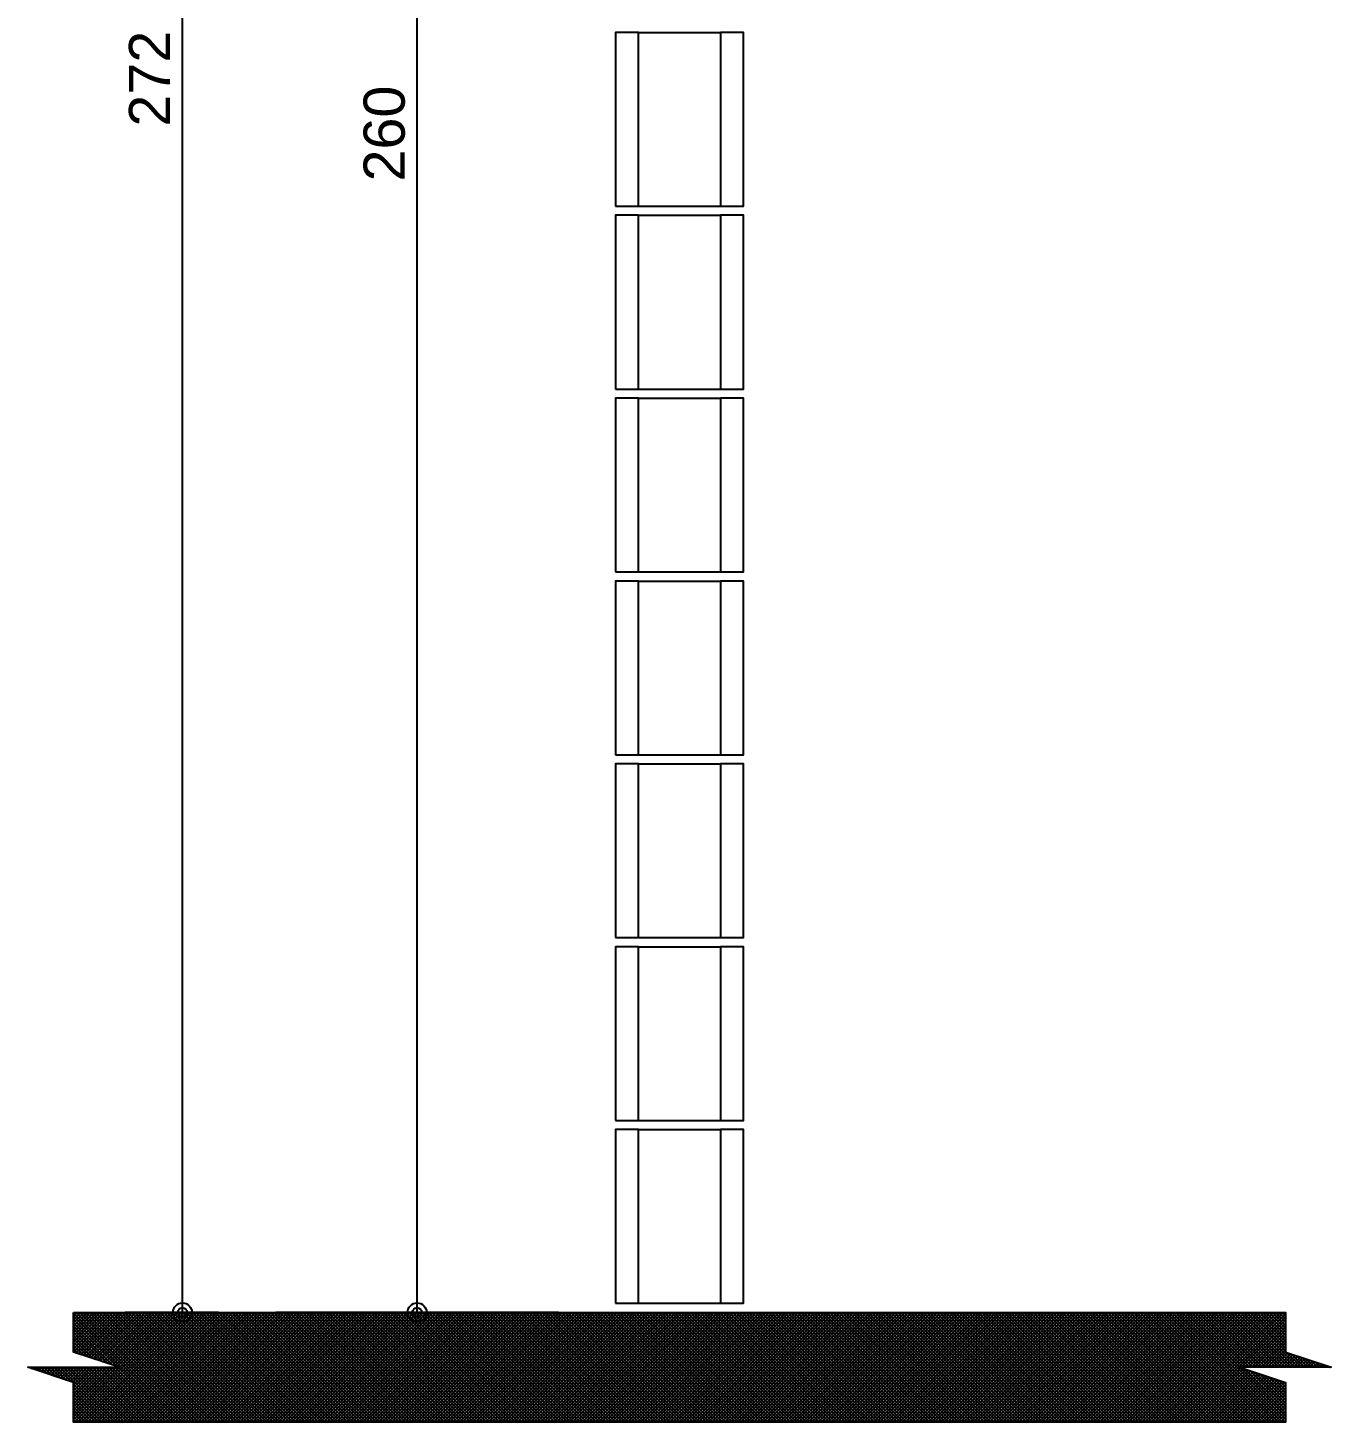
# Model space of a CAD drawing. Extents: x 0 to 119, y 0 to 84.
# Drawn here: x 47.9 to 53.6, y 52.02 to 58.12 of the extents above; entities that cross this region are included whole.
import ezdxf

# ---------------------------------------------------------------- set-up
doc = ezdxf.new("R2010")
doc.units = 0
doc.header["$MEASUREMENT"] = 0
for name, color, linetype in [('10', 252, 'CONTINUOUS'), ('29', 9, 'CONTINUOUS'), ('32', 250, 'CONTINUOUS'), ('6', 178, 'CONTINUOUS')]:
    doc.layers.add(name, color=color, linetype=linetype)
doc.styles.add('TQS_ARIAL', font='arial.ttf')

msp = doc.modelspace()

# ---------------------------------------------------------------- linework, layer by layer
at = {"layer": '10', "color": 252, "linetype": 'Continuous'}
for p, q in [((50.567462, 58.098924), (50.927462, 58.098924)), ((50.567462, 57.338924), (50.927462, 57.338924)), ((50.567462, 57.298924), (50.927462, 57.298924)), ((50.567462, 56.538924), (50.927462, 56.538924)), ((50.567462, 56.498924), (50.927462, 56.498924)), ((50.567462, 55.738924), (50.927462, 55.738924)), ((50.567462, 55.698924), (50.927462, 55.698924)), ((50.567462, 54.938924), (50.927462, 54.938924)), ((50.567462, 54.898924), (50.927462, 54.898924)), ((50.567462, 54.138924), (50.927462, 54.138924)), ((50.567462, 54.098924), (50.927462, 54.098924)), ((50.567462, 53.338924), (50.927462, 53.338924)), ((50.567462, 53.298924), (50.927462, 53.298924)), ((50.567462, 52.538924), (50.927462, 52.538924))]:
    msp.add_line(p, q, dxfattribs=at)
for points in [[(50.467462, 57.338924), (50.567462, 57.338924), (50.567462, 58.098924), (50.467462, 58.098924), (50.467462, 57.338924)], [(50.927462, 57.338924), (51.027462, 57.338924), (51.027462, 58.098924), (50.927462, 58.098924), (50.927462, 57.338924)], [(50.467462, 56.538924), (50.567462, 56.538924), (50.567462, 57.298924), (50.467462, 57.298924), (50.467462, 56.538924)], [(50.927462, 56.538924), (51.027462, 56.538924), (51.027462, 57.298924), (50.927462, 57.298924), (50.927462, 56.538924)], [(50.467462, 55.738924), (50.567462, 55.738924), (50.567462, 56.498924), (50.467462, 56.498924), (50.467462, 55.738924)], [(50.927462, 55.738924), (51.027462, 55.738924), (51.027462, 56.498924), (50.927462, 56.498924), (50.927462, 55.738924)], [(50.467462, 54.938924), (50.567462, 54.938924), (50.567462, 55.698924), (50.467462, 55.698924), (50.467462, 54.938924)], [(50.927462, 54.938924), (51.027462, 54.938924), (51.027462, 55.698924), (50.927462, 55.698924), (50.927462, 54.938924)], [(50.467462, 54.138924), (50.567462, 54.138924), (50.567462, 54.898924), (50.467462, 54.898924), (50.467462, 54.138924)], [(50.927462, 54.138924), (51.027462, 54.138924), (51.027462, 54.898924), (50.927462, 54.898924), (50.927462, 54.138924)], [(50.467462, 53.338924), (50.567462, 53.338924), (50.567462, 54.098924), (50.467462, 54.098924), (50.467462, 53.338924)], [(50.927462, 53.338924), (51.027462, 53.338924), (51.027462, 54.098924), (50.927462, 54.098924), (50.927462, 53.338924)], [(50.467462, 52.538924), (50.567462, 52.538924), (50.567462, 53.298924), (50.467462, 53.298924), (50.467462, 52.538924)], [(50.927462, 52.538924), (51.027462, 52.538924), (51.027462, 53.298924), (50.927462, 53.298924), (50.927462, 52.538924)]]:
    msp.add_lwpolyline(points, dxfattribs=at)
at = {"layer": '29', "color": 9, "linetype": 'Continuous'}
for p, q in [((48.097127, 52.028641), (48.567411, 52.498924)), ((48.097127, 52.042783), (48.553269, 52.498924)), ((48.097127, 52.056925), (48.539126, 52.498924)), ((48.097127, 52.325591), (48.270426, 52.498924)), ((48.097127, 52.339767), (48.256284, 52.498924)), ((48.097127, 52.35391), (48.242142, 52.498924)), ((48.097127, 52.368052), (48.227999, 52.498924)), ((48.097127, 52.382194), (48.213857, 52.498924)), ((48.097127, 52.396336), (48.199715, 52.498924)), ((48.097127, 52.410478), (48.185573, 52.498924)), ((48.097127, 52.42462), (48.171431, 52.498924)), ((48.097127, 52.438762), (48.157289, 52.498924)), ((48.097127, 52.452905), (48.143147, 52.498924)), ((48.097127, 52.467047), (48.129005, 52.498924)), ((48.097127, 52.481189), (48.114862, 52.498924)), ((48.097127, 52.495331), (48.10072, 52.498924)), ((48.097127, 52.495884), (48.574086, 52.018924)), ((48.097127, 52.481742), (48.559944, 52.018924)), ((48.097127, 52.4676), (48.545802, 52.018924)), ((48.101553, 52.018924), (48.581553, 52.498924)), ((48.107708, 52.322064), (48.284568, 52.498924)), ((48.108228, 52.498924), (48.588228, 52.018924)), ((48.115695, 52.018924), (48.595695, 52.498924)), ((48.118314, 52.318528), (48.29871, 52.498924)), ((48.122371, 52.498924), (48.602371, 52.018924)), ((48.128921, 52.314993), (48.312852, 52.498924)), ((48.129837, 52.018924), (48.609837, 52.498924)), ((48.136513, 52.498924), (48.616513, 52.018924)), ((48.139527, 52.311457), (48.326994, 52.498924)), ((48.143979, 52.018924), (48.623979, 52.498924)), ((48.150134, 52.307922), (48.341137, 52.498924)), ((48.150655, 52.498924), (48.630655, 52.018924)), ((48.158121, 52.018924), (48.638121, 52.498924)), ((48.160741, 52.304386), (48.355279, 52.498924)), ((48.164797, 52.498924), (48.644797, 52.018924)), ((48.171347, 52.300851), (48.369421, 52.498924)), ((48.172264, 52.018924), (48.652264, 52.498924)), ((48.178939, 52.498924), (48.658939, 52.018924)), ((48.181954, 52.297315), (48.383563, 52.498924)), ((48.186406, 52.018924), (48.666406, 52.498924)), ((48.19256, 52.29378), (48.397705, 52.498924)), ((48.193081, 52.498924), (48.673081, 52.018924)), ((48.200548, 52.018924), (48.680548, 52.498924)), ((48.203167, 52.290244), (48.411847, 52.498924)), ((48.207223, 52.498924), (48.687223, 52.018924)), ((48.213774, 52.286709), (48.425989, 52.498924)), ((48.21469, 52.018924), (48.69469, 52.498924)), ((48.221365, 52.498924), (48.701365, 52.018924)), ((48.22438, 52.283173), (48.440131, 52.498924)), ((48.228832, 52.018924), (48.708832, 52.498924)), ((48.234987, 52.279638), (48.454274, 52.498924)), ((48.235508, 52.498924), (48.715508, 52.018924)), ((48.242974, 52.018924), (48.722974, 52.498924)), ((48.245593, 52.276102), (48.468416, 52.498924)), ((48.24965, 52.498924), (48.72965, 52.018924)), ((48.2562, 52.272567), (48.482558, 52.498924)), ((48.257116, 52.018924), (48.737116, 52.498924)), ((48.263792, 52.498924), (48.743792, 52.018924)), ((48.266807, 52.269031), (48.4967, 52.498924)), ((48.271258, 52.018924), (48.751258, 52.498924)), ((48.277413, 52.265496), (48.510842, 52.498924)), ((48.277934, 52.498924), (48.757934, 52.018924)), ((48.285401, 52.018924), (48.765401, 52.498924)), ((48.28802, 52.26196), (48.524984, 52.498924)), ((48.292076, 52.498924), (48.772076, 52.018924)), ((48.299543, 52.018924), (48.779543, 52.498924)), ((48.306218, 52.498924), (48.786218, 52.018924)), ((48.313685, 52.018924), (48.793685, 52.498924)), ((48.32036, 52.498924), (48.80036, 52.018924)), ((48.327827, 52.018924), (48.807827, 52.498924)), ((48.334503, 52.498924), (48.814503, 52.018924)), ((48.341969, 52.018924), (48.821969, 52.498924)), ((48.348645, 52.498924), (48.828645, 52.018924)), ((48.356111, 52.018924), (48.836111, 52.498924)), ((48.362787, 52.498924), (48.842787, 52.018924)), ((48.370253, 52.018924), (48.850253, 52.498924)), ((48.376929, 52.498924), (48.856929, 52.018924)), ((48.384396, 52.018924), (48.864396, 52.498924)), ((48.391071, 52.498924), (48.871071, 52.018924)), ((48.398538, 52.018924), (48.878538, 52.498924)), ((48.405213, 52.498924), (48.885213, 52.018924)), ((48.41268, 52.018924), (48.89268, 52.498924)), ((48.419355, 52.498924), (48.899355, 52.018924)), ((48.426822, 52.018924), (48.906822, 52.498924)), ((48.433498, 52.498924), (48.913498, 52.018924)), ((48.440964, 52.018924), (48.920964, 52.498924)), ((48.44764, 52.498924), (48.92764, 52.018924)), ((48.455106, 52.018924), (48.935106, 52.498924)), ((48.461782, 52.498924), (48.941782, 52.018924)), ((48.469248, 52.018924), (48.949248, 52.498924)), ((48.475924, 52.498924), (48.955924, 52.018924)), ((48.483391, 52.018924), (48.963391, 52.498924)), ((48.490066, 52.498924), (48.970066, 52.018924)), ((48.497533, 52.018924), (48.977533, 52.498924)), ((48.504208, 52.498924), (48.984208, 52.018924)), ((48.511675, 52.018924), (48.991675, 52.498924)), ((48.51835, 52.498924), (48.99835, 52.018924)), ((48.525817, 52.018924), (49.005817, 52.498924)), ((48.532492, 52.498924), (49.012492, 52.018924)), ((48.539959, 52.018924), (49.019959, 52.498924)), ((48.546635, 52.498924), (49.026635, 52.018924)), ((48.554101, 52.018924), (49.034101, 52.498924)), ((48.560777, 52.498924), (49.040777, 52.018924)), ((48.568243, 52.018924), (49.048243, 52.498924)), ((48.574919, 52.498924), (49.054919, 52.018924)), ((48.582385, 52.018924), (49.062385, 52.498924)), ((48.589061, 52.498924), (49.069061, 52.018924)), ((48.596528, 52.018924), (49.076528, 52.498924)), ((48.603203, 52.498924), (49.083203, 52.018924)), ((48.61067, 52.018924), (49.09067, 52.498924)), ((48.617345, 52.498924), (49.097345, 52.018924)), ((48.624812, 52.018924), (49.104812, 52.498924)), ((48.631487, 52.498924), (49.111487, 52.018924)), ((48.638954, 52.018924), (49.118954, 52.498924)), ((48.64563, 52.498924), (49.12563, 52.018924)), ((48.653096, 52.018924), (49.133096, 52.498924)), ((48.659772, 52.498924), (49.139772, 52.018924)), ((48.667238, 52.018924), (49.147238, 52.498924)), ((48.673914, 52.498924), (49.153914, 52.018924)), ((48.68138, 52.018924), (49.16138, 52.498924)), ((48.688056, 52.498924), (49.168056, 52.018924)), ((48.695523, 52.018924), (49.175523, 52.498924)), ((48.702198, 52.498924), (49.182198, 52.018924)), ((48.709665, 52.018924), (49.189665, 52.498924)), ((48.71634, 52.498924), (49.19634, 52.018924)), ((48.723807, 52.018924), (49.203807, 52.498924)), ((48.730482, 52.498924), (49.210482, 52.018924)), ((48.737949, 52.018924), (49.217949, 52.498924)), ((48.744625, 52.498924), (49.224625, 52.018924)), ((48.752091, 52.018924), (49.232091, 52.498924)), ((48.758767, 52.498924), (49.238767, 52.018924)), ((48.766233, 52.018924), (49.246233, 52.498924)), ((48.772909, 52.498924), (49.252909, 52.018924)), ((48.780375, 52.018924), (49.260375, 52.498924)), ((48.787051, 52.498924), (49.267051, 52.018924)), ((48.794518, 52.018924), (49.274518, 52.498924)), ((48.801193, 52.498924), (49.281193, 52.018924)), ((48.80866, 52.018924), (49.28866, 52.498924)), ((48.815335, 52.498924), (49.295335, 52.018924)), ((48.822802, 52.018924), (49.302802, 52.498924)), ((48.829477, 52.498924), (49.309477, 52.018924)), ((48.836944, 52.018924), (49.316944, 52.498924)), ((48.843619, 52.498924), (49.323619, 52.018924)), ((48.851086, 52.018924), (49.331086, 52.498924)), ((48.857762, 52.498924), (49.337762, 52.018924)), ((48.865228, 52.018924), (49.345228, 52.498924)), ((48.871904, 52.498924), (49.351904, 52.018924)), ((48.87937, 52.018924), (49.35937, 52.498924)), ((48.886046, 52.498924), (49.366046, 52.018924)), ((48.893512, 52.018924), (49.373512, 52.498924)), ((48.900188, 52.498924), (49.380188, 52.018924)), ((48.907655, 52.018924), (49.387655, 52.498924)), ((48.91433, 52.498924), (49.39433, 52.018924)), ((48.921797, 52.018924), (49.401797, 52.498924)), ((48.928472, 52.498924), (49.408472, 52.018924)), ((48.935939, 52.018924), (49.415939, 52.498924)), ((48.942614, 52.498924), (49.422614, 52.018924)), ((48.950081, 52.018924), (49.430081, 52.498924)), ((48.956757, 52.498924), (49.436757, 52.018924)), ((48.964223, 52.018924), (49.444223, 52.498924)), ((48.970899, 52.498924), (49.450899, 52.018924)), ((48.978365, 52.018924), (49.458365, 52.498924)), ((48.985041, 52.498924), (49.465041, 52.018924)), ((48.992507, 52.018924), (49.472507, 52.498924)), ((48.999183, 52.498924), (49.479183, 52.018924)), ((49.00665, 52.018924), (49.48665, 52.498924)), ((49.013325, 52.498924), (49.493325, 52.018924)), ((49.020792, 52.018924), (49.500792, 52.498924)), ((49.027467, 52.498924), (49.507467, 52.018924)), ((49.034934, 52.018924), (49.514934, 52.498924)), ((49.041609, 52.498924), (49.521609, 52.018924)), ((49.049076, 52.018924), (49.529076, 52.498924)), ((49.055751, 52.498924), (49.535751, 52.018924)), ((49.063218, 52.018924), (49.543218, 52.498924)), ((49.069894, 52.498924), (49.549894, 52.018924)), ((49.07736, 52.018924), (49.55736, 52.498924)), ((49.084036, 52.498924), (49.564036, 52.018924)), ((49.091502, 52.018924), (49.571502, 52.498924)), ((49.098178, 52.498924), (49.578178, 52.018924)), ((49.105644, 52.018924), (49.585644, 52.498924)), ((49.11232, 52.498924), (49.59232, 52.018924)), ((49.119787, 52.018924), (49.599787, 52.498924)), ((49.126462, 52.498924), (49.606462, 52.018924)), ((49.133929, 52.018924), (49.613929, 52.498924)), ((49.140604, 52.498924), (49.620604, 52.018924)), ((49.148071, 52.018924), (49.628071, 52.498924)), ((49.154746, 52.498924), (49.634746, 52.018924)), ((49.162213, 52.018924), (49.642213, 52.498924)), ((49.168889, 52.498924), (49.648889, 52.018924)), ((49.176355, 52.018924), (49.656355, 52.498924)), ((49.183031, 52.498924), (49.663031, 52.018924)), ((49.190497, 52.018924), (49.670497, 52.498924)), ((49.197173, 52.498924), (49.677173, 52.018924)), ((49.204639, 52.018924), (49.684639, 52.498924)), ((49.211315, 52.498924), (49.691315, 52.018924)), ((49.218782, 52.018924), (49.698782, 52.498924)), ((49.225457, 52.498924), (49.705457, 52.018924)), ((49.232924, 52.018924), (49.712924, 52.498924)), ((49.239599, 52.498924), (49.719599, 52.018924)), ((49.247066, 52.018924), (49.727066, 52.498924)), ((49.253741, 52.498924), (49.733741, 52.018924)), ((49.261208, 52.018924), (49.741208, 52.498924)), ((49.267884, 52.498924), (49.747884, 52.018924)), ((49.27535, 52.018924), (49.75535, 52.498924)), ((49.282026, 52.498924), (49.762026, 52.018924)), ((49.289492, 52.018924), (49.769492, 52.498924)), ((49.296168, 52.498924), (49.776168, 52.018924)), ((49.303634, 52.018924), (49.783634, 52.498924)), ((49.31031, 52.498924), (49.79031, 52.018924)), ((49.317777, 52.018924), (49.797777, 52.498924)), ((49.324452, 52.498924), (49.804452, 52.018924)), ((49.331919, 52.018924), (49.811919, 52.498924)), ((49.338594, 52.498924), (49.818594, 52.018924)), ((49.346061, 52.018924), (49.826061, 52.498924)), ((49.352736, 52.498924), (49.832736, 52.018924)), ((49.360203, 52.018924), (49.840203, 52.498924)), ((49.366878, 52.498924), (49.846878, 52.018924)), ((49.374345, 52.018924), (49.854345, 52.498924)), ((49.381021, 52.498924), (49.861021, 52.018924)), ((49.388487, 52.018924), (49.868487, 52.498924)), ((49.395163, 52.498924), (49.875163, 52.018924)), ((49.402629, 52.018924), (49.882629, 52.498924)), ((49.409305, 52.498924), (49.889305, 52.018924)), ((49.416771, 52.018924), (49.896771, 52.498924)), ((49.423447, 52.498924), (49.903447, 52.018924)), ((49.430914, 52.018924), (49.910914, 52.498924)), ((49.437589, 52.498924), (49.917589, 52.018924)), ((49.445056, 52.018924), (49.925056, 52.498924)), ((49.451731, 52.498924), (49.931731, 52.018924)), ((49.459198, 52.018924), (49.939198, 52.498924)), ((49.465873, 52.498924), (49.945873, 52.018924)), ((49.47334, 52.018924), (49.95334, 52.498924)), ((49.480016, 52.498924), (49.960016, 52.018924)), ((49.487482, 52.018924), (49.967482, 52.498924)), ((49.494158, 52.498924), (49.974158, 52.018924)), ((49.501624, 52.018924), (49.981624, 52.498924)), ((49.5083, 52.498924), (49.9883, 52.018924)), ((49.515766, 52.018924), (49.995766, 52.498924)), ((49.522442, 52.498924), (50.002442, 52.018924)), ((49.529909, 52.018924), (50.009909, 52.498924)), ((49.536584, 52.498924), (50.016584, 52.018924)), ((49.544051, 52.018924), (50.024051, 52.498924)), ((49.550726, 52.498924), (50.030726, 52.018924)), ((49.558193, 52.018924), (50.038193, 52.498924)), ((49.564868, 52.498924), (50.044868, 52.018924)), ((49.572335, 52.018924), (50.052335, 52.498924)), ((49.579011, 52.498924), (50.059011, 52.018924)), ((49.586477, 52.018924), (50.066477, 52.498924)), ((49.593153, 52.498924), (50.073153, 52.018924)), ((49.600619, 52.018924), (50.080619, 52.498924)), ((49.607295, 52.498924), (50.087295, 52.018924)), ((49.614761, 52.018924), (50.094761, 52.498924)), ((49.621437, 52.498924), (50.101437, 52.018924)), ((49.628904, 52.018924), (50.108904, 52.498924)), ((49.635579, 52.498924), (50.115579, 52.018924)), ((49.643046, 52.018924), (50.123046, 52.498924)), ((49.649721, 52.498924), (50.129721, 52.018924)), ((49.657188, 52.018924), (50.137188, 52.498924)), ((49.663863, 52.498924), (50.143863, 52.018924)), ((49.67133, 52.018924), (50.15133, 52.498924)), ((49.678005, 52.498924), (50.158005, 52.018924)), ((49.685472, 52.018924), (50.165472, 52.498924)), ((49.692148, 52.498924), (50.172148, 52.018924)), ((49.699614, 52.018924), (50.179614, 52.498924)), ((49.70629, 52.498924), (50.18629, 52.018924)), ((49.713756, 52.018924), (50.193756, 52.498924)), ((49.720432, 52.498924), (50.200432, 52.018924)), ((49.727898, 52.018924), (50.207898, 52.498924)), ((49.734574, 52.498924), (50.214574, 52.018924)), ((49.742041, 52.018924), (50.222041, 52.498924)), ((49.748716, 52.498924), (50.228716, 52.018924)), ((49.756183, 52.018924), (50.236183, 52.498924)), ((49.762858, 52.498924), (50.242858, 52.018924)), ((49.770325, 52.018924), (50.250325, 52.498924)), ((49.777, 52.498924), (50.257, 52.018924)), ((49.784467, 52.018924), (50.264467, 52.498924)), ((49.791143, 52.498924), (50.271143, 52.018924)), ((49.798609, 52.018924), (50.278609, 52.498924)), ((49.805285, 52.498924), (50.285285, 52.018924)), ((49.812751, 52.018924), (50.292751, 52.498924)), ((49.819427, 52.498924), (50.299427, 52.018924)), ((49.826893, 52.018924), (50.306893, 52.498924)), ((49.833569, 52.498924), (50.313569, 52.018924)), ((49.841036, 52.018924), (50.321036, 52.498924)), ((49.847711, 52.498924), (50.327711, 52.018924)), ((49.855178, 52.018924), (50.335178, 52.498924)), ((49.861853, 52.498924), (50.341853, 52.018924)), ((49.86932, 52.018924), (50.34932, 52.498924)), ((49.875995, 52.498924), (50.355995, 52.018924)), ((49.883462, 52.018924), (50.363462, 52.498924)), ((49.890137, 52.498924), (50.370137, 52.018924)), ((49.897604, 52.018924), (50.377604, 52.498924)), ((49.90428, 52.498924), (50.38428, 52.018924)), ((49.911746, 52.018924), (50.391746, 52.498924)), ((49.918422, 52.498924), (50.398422, 52.018924)), ((49.925888, 52.018924), (50.405888, 52.498924)), ((49.932564, 52.498924), (50.412564, 52.018924)), ((49.94003, 52.018924), (50.42003, 52.498924)), ((49.946706, 52.498924), (50.426706, 52.018924)), ((49.954173, 52.018924), (50.434173, 52.498924)), ((49.960848, 52.498924), (50.440848, 52.018924)), ((49.968315, 52.018924), (50.448315, 52.498924)), ((49.97499, 52.498924), (50.45499, 52.018924)), ((49.982457, 52.018924), (50.462457, 52.498924)), ((49.989132, 52.498924), (50.469132, 52.018924)), ((49.996599, 52.018924), (50.476599, 52.498924)), ((50.003275, 52.498924), (50.483275, 52.018924)), ((50.010741, 52.018924), (50.490741, 52.498924)), ((50.017417, 52.498924), (50.497417, 52.018924)), ((50.024883, 52.018924), (50.504883, 52.498924)), ((50.031559, 52.498924), (50.511559, 52.018924)), ((50.039025, 52.018924), (50.519025, 52.498924)), ((50.045701, 52.498924), (50.525701, 52.018924)), ((50.053168, 52.018924), (50.533168, 52.498924)), ((50.059843, 52.498924), (50.539843, 52.018924)), ((50.06731, 52.018924), (50.54731, 52.498924)), ((50.073985, 52.498924), (50.553985, 52.018924)), ((50.081452, 52.018924), (50.561452, 52.498924)), ((50.088127, 52.498924), (50.568127, 52.018924)), ((50.095594, 52.018924), (50.575594, 52.498924)), ((50.10227, 52.498924), (50.58227, 52.018924)), ((50.109736, 52.018924), (50.589736, 52.498924)), ((50.116412, 52.498924), (50.596412, 52.018924)), ((50.123878, 52.018924), (50.603878, 52.498924)), ((50.130554, 52.498924), (50.610554, 52.018924)), ((50.13802, 52.018924), (50.61802, 52.498924)), ((50.144696, 52.498924), (50.624696, 52.018924)), ((50.152163, 52.018924), (50.632163, 52.498924)), ((50.158838, 52.498924), (50.638838, 52.018924)), ((50.166305, 52.018924), (50.646305, 52.498924)), ((50.17298, 52.498924), (50.65298, 52.018924)), ((50.180447, 52.018924), (50.660447, 52.498924)), ((50.187122, 52.498924), (50.667122, 52.018924)), ((50.194589, 52.018924), (50.674589, 52.498924)), ((50.201264, 52.498924), (50.681264, 52.018924)), ((50.208731, 52.018924), (50.688731, 52.498924)), ((50.215407, 52.498924), (50.695407, 52.018924)), ((50.222873, 52.018924), (50.702873, 52.498924)), ((50.229549, 52.498924), (50.709549, 52.018924)), ((50.237015, 52.018924), (50.717015, 52.498924)), ((50.243691, 52.498924), (50.723691, 52.018924)), ((50.251157, 52.018924), (50.731157, 52.498924)), ((50.257833, 52.498924), (50.737833, 52.018924)), ((50.2653, 52.018924), (50.7453, 52.498924)), ((50.271975, 52.498924), (50.751975, 52.018924)), ((50.279442, 52.018924), (50.759442, 52.498924)), ((50.286117, 52.498924), (50.766117, 52.018924)), ((50.293584, 52.018924), (50.773584, 52.498924)), ((50.300259, 52.498924), (50.780259, 52.018924)), ((50.307726, 52.018924), (50.787726, 52.498924)), ((50.314402, 52.498924), (50.794402, 52.018924)), ((50.321868, 52.018924), (50.801868, 52.498924)), ((50.328544, 52.498924), (50.808544, 52.018924)), ((50.33601, 52.018924), (50.81601, 52.498924)), ((50.342686, 52.498924), (50.822686, 52.018924)), ((50.350152, 52.018924), (50.830152, 52.498924)), ((50.356828, 52.498924), (50.836828, 52.018924)), ((50.364295, 52.018924), (50.844295, 52.498924)), ((50.37097, 52.498924), (50.85097, 52.018924)), ((50.378437, 52.018924), (50.858437, 52.498924)), ((50.385112, 52.498924), (50.865112, 52.018924)), ((50.392579, 52.018924), (50.872579, 52.498924)), ((50.399254, 52.498924), (50.879254, 52.018924)), ((50.406721, 52.018924), (50.886721, 52.498924)), ((50.413397, 52.498924), (50.893397, 52.018924)), ((50.420863, 52.018924), (50.900863, 52.498924)), ((50.427539, 52.498924), (50.907539, 52.018924)), ((50.435005, 52.018924), (50.915005, 52.498924)), ((50.441681, 52.498924), (50.921681, 52.018924)), ((50.449147, 52.018924), (50.929147, 52.498924)), ((50.455823, 52.498924), (50.935823, 52.018924)), ((50.46329, 52.018924), (50.94329, 52.498924)), ((50.469965, 52.498924), (50.949965, 52.018924)), ((50.477432, 52.018924), (50.957432, 52.498924)), ((50.484107, 52.498924), (50.964107, 52.018924)), ((50.491574, 52.018924), (50.971574, 52.498924)), ((50.498249, 52.498924), (50.978249, 52.018924)), ((50.505716, 52.018924), (50.985716, 52.498924)), ((50.512391, 52.498924), (50.992391, 52.018924)), ((50.519858, 52.018924), (50.999858, 52.498924)), ((50.526534, 52.498924), (51.006534, 52.018924)), ((50.534, 52.018924), (51.014, 52.498924)), ((50.540676, 52.498924), (51.020676, 52.018924)), ((50.548142, 52.018924), (51.028142, 52.498924)), ((50.554818, 52.498924), (51.034818, 52.018924)), ((50.562284, 52.018924), (51.042284, 52.498924)), ((50.56896, 52.498924), (51.04896, 52.018924)), ((50.576427, 52.018924), (51.056427, 52.498924)), ((50.583102, 52.498924), (51.063102, 52.018924)), ((50.590569, 52.018924), (51.070569, 52.498924)), ((50.597244, 52.498924), (51.077244, 52.018924)), ((50.604711, 52.018924), (51.084711, 52.498924)), ((50.611386, 52.498924), (51.091386, 52.018924)), ((50.618853, 52.018924), (51.098853, 52.498924)), ((50.625529, 52.498924), (51.105529, 52.018924)), ((50.632995, 52.018924), (51.112995, 52.498924)), ((50.639671, 52.498924), (51.119671, 52.018924)), ((50.647137, 52.018924), (51.127137, 52.498924)), ((50.653813, 52.498924), (51.133813, 52.018924)), ((50.661279, 52.018924), (51.141279, 52.498924)), ((50.667955, 52.498924), (51.147955, 52.018924)), ((50.675422, 52.018924), (51.155422, 52.498924)), ((50.682097, 52.498924), (51.162097, 52.018924)), ((50.689564, 52.018924), (51.169564, 52.498924)), ((50.696239, 52.498924), (51.176239, 52.018924)), ((50.703706, 52.018924), (51.183706, 52.498924)), ((50.710381, 52.498924), (51.190381, 52.018924)), ((50.717848, 52.018924), (51.197848, 52.498924)), ((50.724523, 52.498924), (51.204523, 52.018924)), ((50.73199, 52.018924), (51.21199, 52.498924)), ((50.738666, 52.498924), (51.218666, 52.018924)), ((50.746132, 52.018924), (51.226132, 52.498924)), ((50.752808, 52.498924), (51.232808, 52.018924)), ((50.760274, 52.018924), (51.240274, 52.498924)), ((50.76695, 52.498924), (51.24695, 52.018924)), ((50.774416, 52.018924), (51.254416, 52.498924)), ((50.781092, 52.498924), (51.261092, 52.018924)), ((50.788559, 52.018924), (51.268559, 52.498924)), ((50.795234, 52.498924), (51.275234, 52.018924)), ((50.802701, 52.018924), (51.282701, 52.498924)), ((50.809376, 52.498924), (51.289376, 52.018924)), ((50.816843, 52.018924), (51.296843, 52.498924)), ((50.823518, 52.498924), (51.303518, 52.018924)), ((50.830985, 52.018924), (51.310985, 52.498924)), ((50.837661, 52.498924), (51.317661, 52.018924)), ((50.845127, 52.018924), (51.325127, 52.498924)), ((50.851803, 52.498924), (51.331803, 52.018924)), ((50.859269, 52.018924), (51.339269, 52.498924)), ((50.865945, 52.498924), (51.345945, 52.018924)), ((50.873411, 52.018924), (51.353411, 52.498924)), ((50.880087, 52.498924), (51.360087, 52.018924)), ((50.887554, 52.018924), (51.367554, 52.498924)), ((50.894229, 52.498924), (51.374229, 52.018924)), ((50.901696, 52.018924), (51.381696, 52.498924)), ((50.908371, 52.498924), (51.388371, 52.018924)), ((50.915838, 52.018924), (51.395838, 52.498924)), ((50.922513, 52.498924), (51.402513, 52.018924)), ((50.92998, 52.018924), (51.40998, 52.498924)), ((50.936656, 52.498924), (51.416656, 52.018924)), ((50.944122, 52.018924), (51.424122, 52.498924)), ((50.950798, 52.498924), (51.430798, 52.018924)), ((50.958264, 52.018924), (51.438264, 52.498924)), ((50.96494, 52.498924), (51.44494, 52.018924)), ((50.972406, 52.018924), (51.452406, 52.498924)), ((50.979082, 52.498924), (51.459082, 52.018924)), ((50.986549, 52.018924), (51.466549, 52.498924)), ((50.993224, 52.498924), (51.473224, 52.018924)), ((51.000691, 52.018924), (51.480691, 52.498924)), ((51.007366, 52.498924), (51.487366, 52.018924)), ((51.014833, 52.018924), (51.494833, 52.498924)), ((51.021508, 52.498924), (51.501508, 52.018924)), ((51.028975, 52.018924), (51.508975, 52.498924)), ((51.03565, 52.498924), (51.51565, 52.018924)), ((51.043117, 52.018924), (51.523117, 52.498924)), ((51.049793, 52.498924), (51.529793, 52.018924)), ((51.057259, 52.018924), (51.537259, 52.498924)), ((51.063935, 52.498924), (51.543935, 52.018924)), ((51.071401, 52.018924), (51.551401, 52.498924)), ((51.078077, 52.498924), (51.558077, 52.018924)), ((51.085543, 52.018924), (51.565543, 52.498924)), ((51.092219, 52.498924), (51.572219, 52.018924)), ((51.099686, 52.018924), (51.579686, 52.498924)), ((51.106361, 52.498924), (51.586361, 52.018924)), ((51.113828, 52.018924), (51.593828, 52.498924)), ((51.120503, 52.498924), (51.600503, 52.018924)), ((51.12797, 52.018924), (51.60797, 52.498924)), ((51.134645, 52.498924), (51.614645, 52.018924)), ((51.142112, 52.018924), (51.622112, 52.498924)), ((51.148788, 52.498924), (51.628788, 52.018924)), ((51.156254, 52.018924), (51.636254, 52.498924)), ((51.16293, 52.498924), (51.64293, 52.018924)), ((51.170396, 52.018924), (51.650396, 52.498924)), ((51.177072, 52.498924), (51.657072, 52.018924)), ((51.184538, 52.018924), (51.664538, 52.498924)), ((51.191214, 52.498924), (51.671214, 52.018924)), ((51.198681, 52.018924), (51.678681, 52.498924)), ((51.205356, 52.498924), (51.685356, 52.018924)), ((51.212823, 52.018924), (51.692823, 52.498924)), ((51.219498, 52.498924), (51.699498, 52.018924)), ((51.226965, 52.018924), (51.706965, 52.498924)), ((51.23364, 52.498924), (51.71364, 52.018924)), ((51.241107, 52.018924), (51.721107, 52.498924)), ((51.247783, 52.498924), (51.727783, 52.018924)), ((51.255249, 52.018924), (51.735249, 52.498924)), ((51.261925, 52.498924), (51.741925, 52.018924)), ((51.269391, 52.018924), (51.749391, 52.498924)), ((51.276067, 52.498924), (51.756067, 52.018924)), ((51.283533, 52.018924), (51.763533, 52.498924)), ((51.290209, 52.498924), (51.770209, 52.018924)), ((51.297676, 52.018924), (51.777676, 52.498924)), ((51.304351, 52.498924), (51.784351, 52.018924)), ((51.311818, 52.018924), (51.791818, 52.498924)), ((51.318493, 52.498924), (51.798493, 52.018924)), ((51.32596, 52.018924), (51.80596, 52.498924)), ((51.332635, 52.498924), (51.812635, 52.018924)), ((51.340102, 52.018924), (51.820102, 52.498924)), ((51.346777, 52.498924), (51.826777, 52.018924)), ((51.354244, 52.018924), (51.834244, 52.498924)), ((51.36092, 52.498924), (51.84092, 52.018924)), ((51.368386, 52.018924), (51.848386, 52.498924)), ((51.375062, 52.498924), (51.855062, 52.018924)), ((51.382528, 52.018924), (51.862528, 52.498924)), ((51.389204, 52.498924), (51.869204, 52.018924)), ((51.39667, 52.018924), (51.87667, 52.498924)), ((51.403346, 52.498924), (51.883346, 52.018924)), ((51.410813, 52.018924), (51.890813, 52.498924)), ((51.417488, 52.498924), (51.897488, 52.018924)), ((51.424955, 52.018924), (51.904955, 52.498924)), ((51.43163, 52.498924), (51.91163, 52.018924)), ((51.439097, 52.018924), (51.919097, 52.498924)), ((51.445772, 52.498924), (51.925772, 52.018924)), ((51.453239, 52.018924), (51.933239, 52.498924)), ((51.459915, 52.498924), (51.939915, 52.018924)), ((51.467381, 52.018924), (51.947381, 52.498924)), ((51.474057, 52.498924), (51.954057, 52.018924)), ((51.481523, 52.018924), (51.961523, 52.498924)), ((51.488199, 52.498924), (51.968199, 52.018924)), ((51.495665, 52.018924), (51.975665, 52.498924)), ((51.502341, 52.498924), (51.982341, 52.018924)), ((51.509808, 52.018924), (51.989808, 52.498924)), ((51.516483, 52.498924), (51.996483, 52.018924)), ((51.52395, 52.018924), (52.00395, 52.498924)), ((51.530625, 52.498924), (52.010625, 52.018924)), ((51.538092, 52.018924), (52.018092, 52.498924)), ((51.544767, 52.498924), (52.024767, 52.018924)), ((51.552234, 52.018924), (52.032234, 52.498924)), ((51.558909, 52.498924), (52.038909, 52.018924)), ((51.566376, 52.018924), (52.046376, 52.498924)), ((51.573052, 52.498924), (52.053052, 52.018924)), ((51.580518, 52.018924), (52.060518, 52.498924)), ((51.587194, 52.498924), (52.067194, 52.018924)), ((51.59466, 52.018924), (52.07466, 52.498924)), ((51.601336, 52.498924), (52.081336, 52.018924)), ((51.608802, 52.018924), (52.088802, 52.498924)), ((51.615478, 52.498924), (52.095478, 52.018924)), ((51.622945, 52.018924), (52.102945, 52.498924)), ((51.62962, 52.498924), (52.10962, 52.018924)), ((51.637087, 52.018924), (52.117087, 52.498924)), ((51.643762, 52.498924), (52.123762, 52.018924)), ((51.651229, 52.018924), (52.131229, 52.498924)), ((51.657904, 52.498924), (52.137904, 52.018924)), ((51.665371, 52.018924), (52.145371, 52.498924)), ((51.672047, 52.498924), (52.152047, 52.018924)), ((51.679513, 52.018924), (52.159513, 52.498924)), ((51.686189, 52.498924), (52.166189, 52.018924)), ((51.693655, 52.018924), (52.173655, 52.498924)), ((51.700331, 52.498924), (52.180331, 52.018924)), ((51.707797, 52.018924), (52.187797, 52.498924)), ((51.714473, 52.498924), (52.194473, 52.018924)), ((51.72194, 52.018924), (52.20194, 52.498924)), ((51.728615, 52.498924), (52.208615, 52.018924)), ((51.736082, 52.018924), (52.216082, 52.498924)), ((51.742757, 52.498924), (52.222757, 52.018924)), ((51.750224, 52.018924), (52.230224, 52.498924)), ((51.756899, 52.498924), (52.236899, 52.018924)), ((51.764366, 52.018924), (52.244366, 52.498924)), ((51.771042, 52.498924), (52.251042, 52.018924)), ((51.778508, 52.018924), (52.258508, 52.498924)), ((51.785184, 52.498924), (52.265184, 52.018924)), ((51.79265, 52.018924), (52.27265, 52.498924)), ((51.799326, 52.498924), (52.279326, 52.018924)), ((51.806792, 52.018924), (52.286792, 52.498924)), ((51.813468, 52.498924), (52.293468, 52.018924)), ((51.820935, 52.018924), (52.300935, 52.498924)), ((51.82761, 52.498924), (52.30761, 52.018924)), ((51.835077, 52.018924), (52.315077, 52.498924)), ((51.841752, 52.498924), (52.321752, 52.018924)), ((51.849219, 52.018924), (52.329219, 52.498924)), ((51.855894, 52.498924), (52.335894, 52.018924)), ((51.863361, 52.018924), (52.343361, 52.498924)), ((51.870036, 52.498924), (52.350036, 52.018924)), ((51.877503, 52.018924), (52.357503, 52.498924)), ((51.884179, 52.498924), (52.364179, 52.018924)), ((51.891645, 52.018924), (52.371645, 52.498924)), ((51.898321, 52.498924), (52.378321, 52.018924)), ((51.905787, 52.018924), (52.385787, 52.498924)), ((51.912463, 52.498924), (52.392463, 52.018924)), ((51.919929, 52.018924), (52.399929, 52.498924)), ((51.926605, 52.498924), (52.406605, 52.018924)), ((51.934072, 52.018924), (52.414072, 52.498924)), ((51.940747, 52.498924), (52.420747, 52.018924)), ((51.948214, 52.018924), (52.428214, 52.498924)), ((51.954889, 52.498924), (52.434889, 52.018924)), ((51.962356, 52.018924), (52.442356, 52.498924)), ((51.969031, 52.498924), (52.449031, 52.018924)), ((51.976498, 52.018924), (52.456498, 52.498924)), ((51.983174, 52.498924), (52.463174, 52.018924)), ((51.99064, 52.018924), (52.47064, 52.498924)), ((51.997316, 52.498924), (52.477316, 52.018924)), ((52.004782, 52.018924), (52.484782, 52.498924)), ((52.011458, 52.498924), (52.491458, 52.018924)), ((52.018924, 52.018924), (52.498924, 52.498924)), ((52.0256, 52.498924), (52.5056, 52.018924)), ((52.033067, 52.018924), (52.513067, 52.498924)), ((52.039742, 52.498924), (52.519742, 52.018924)), ((52.047209, 52.018924), (52.527209, 52.498924)), ((52.053884, 52.498924), (52.533884, 52.018924)), ((52.061351, 52.018924), (52.541351, 52.498924)), ((52.068026, 52.498924), (52.548026, 52.018924)), ((52.075493, 52.018924), (52.555493, 52.498924)), ((52.082169, 52.498924), (52.562169, 52.018924)), ((52.089635, 52.018924), (52.569635, 52.498924)), ((52.096311, 52.498924), (52.576311, 52.018924)), ((52.103777, 52.018924), (52.583777, 52.498924)), ((52.110453, 52.498924), (52.590453, 52.018924)), ((52.117919, 52.018924), (52.597919, 52.498924)), ((52.124595, 52.498924), (52.604595, 52.018924)), ((52.132062, 52.018924), (52.612062, 52.498924)), ((52.138737, 52.498924), (52.618737, 52.018924)), ((52.146204, 52.018924), (52.626204, 52.498924)), ((52.152879, 52.498924), (52.632879, 52.018924)), ((52.160346, 52.018924), (52.640346, 52.498924)), ((52.167021, 52.498924), (52.647021, 52.018924)), ((52.174488, 52.018924), (52.654488, 52.498924)), ((52.181163, 52.498924), (52.661163, 52.018924)), ((52.18863, 52.018924), (52.66863, 52.498924)), ((52.195306, 52.498924), (52.675306, 52.018924)), ((52.202772, 52.018924), (52.682772, 52.498924)), ((52.209448, 52.498924), (52.689448, 52.018924)), ((52.216914, 52.018924), (52.696914, 52.498924)), ((52.22359, 52.498924), (52.70359, 52.018924)), ((52.231056, 52.018924), (52.711056, 52.498924)), ((52.237732, 52.498924), (52.717732, 52.018924)), ((52.245199, 52.018924), (52.725199, 52.498924)), ((52.251874, 52.498924), (52.731874, 52.018924)), ((52.259341, 52.018924), (52.739341, 52.498924)), ((52.266016, 52.498924), (52.746016, 52.018924)), ((52.273483, 52.018924), (52.753483, 52.498924)), ((52.280158, 52.498924), (52.760158, 52.018924)), ((52.287625, 52.018924), (52.767625, 52.498924)), ((52.294301, 52.498924), (52.774301, 52.018924)), ((52.301767, 52.018924), (52.781767, 52.498924)), ((52.308443, 52.498924), (52.788443, 52.018924)), ((52.315909, 52.018924), (52.795909, 52.498924)), ((52.322585, 52.498924), (52.802585, 52.018924)), ((52.330051, 52.018924), (52.810051, 52.498924)), ((52.336727, 52.498924), (52.816727, 52.018924)), ((52.344194, 52.018924), (52.824194, 52.498924)), ((52.350869, 52.498924), (52.830869, 52.018924)), ((52.358336, 52.018924), (52.838336, 52.498924)), ((52.365011, 52.498924), (52.845011, 52.018924)), ((52.372478, 52.018924), (52.852478, 52.498924)), ((52.379153, 52.498924), (52.859153, 52.018924)), ((52.38662, 52.018924), (52.86662, 52.498924)), ((52.393295, 52.498924), (52.873295, 52.018924)), ((52.400762, 52.018924), (52.880762, 52.498924)), ((52.407438, 52.498924), (52.887438, 52.018924)), ((52.414904, 52.018924), (52.894904, 52.498924)), ((52.42158, 52.498924), (52.90158, 52.018924)), ((52.429046, 52.018924), (52.909046, 52.498924)), ((52.435722, 52.498924), (52.915722, 52.018924)), ((52.443188, 52.018924), (52.923188, 52.498924)), ((52.449864, 52.498924), (52.929864, 52.018924)), ((52.457331, 52.018924), (52.937331, 52.498924)), ((52.464006, 52.498924), (52.944006, 52.018924)), ((52.471473, 52.018924), (52.951473, 52.498924)), ((52.478148, 52.498924), (52.958148, 52.018924)), ((52.485615, 52.018924), (52.965615, 52.498924)), ((52.49229, 52.498924), (52.97229, 52.018924)), ((52.499757, 52.018924), (52.979757, 52.498924)), ((52.506433, 52.498924), (52.986433, 52.018924)), ((52.513899, 52.018924), (52.993899, 52.498924)), ((52.520575, 52.498924), (53.000575, 52.018924)), ((52.528041, 52.018924), (53.008041, 52.498924)), ((52.534717, 52.498924), (53.014717, 52.018924)), ((52.542183, 52.018924), (53.022183, 52.498924)), ((52.548859, 52.498924), (53.028859, 52.018924)), ((52.556326, 52.018924), (53.036326, 52.498924)), ((52.563001, 52.498924), (53.043001, 52.018924)), ((52.570468, 52.018924), (53.050468, 52.498924)), ((52.577143, 52.498924), (53.057143, 52.018924)), ((52.58461, 52.018924), (53.06461, 52.498924)), ((52.591285, 52.498924), (53.071285, 52.018924)), ((52.598752, 52.018924), (53.078752, 52.498924)), ((52.605428, 52.498924), (53.085428, 52.018924)), ((52.612894, 52.018924), (53.092894, 52.498924)), ((52.61957, 52.498924), (53.09957, 52.018924)), ((52.627036, 52.018924), (53.107036, 52.498924)), ((52.633712, 52.498924), (53.113712, 52.018924)), ((52.641178, 52.018924), (53.121178, 52.498924)), ((52.647854, 52.498924), (53.127854, 52.018924)), ((52.655321, 52.018924), (53.135321, 52.498924)), ((52.661996, 52.498924), (53.141996, 52.018924)), ((52.669463, 52.018924), (53.149463, 52.498924)), ((52.676138, 52.498924), (53.156138, 52.018924)), ((52.683605, 52.018924), (53.163605, 52.498924)), ((52.69028, 52.498924), (53.17028, 52.018924)), ((52.697747, 52.018924), (53.177747, 52.498924)), ((52.704422, 52.498924), (53.184422, 52.018924)), ((52.711889, 52.018924), (53.191889, 52.498924)), ((52.718565, 52.498924), (53.198565, 52.018924)), ((52.726031, 52.018924), (53.206031, 52.498924)), ((52.732707, 52.498924), (53.212707, 52.018924)), ((52.740173, 52.018924), (53.220173, 52.498924)), ((52.746849, 52.498924), (53.226849, 52.018924)), ((52.754315, 52.018924), (53.234315, 52.498924)), ((52.760991, 52.498924), (53.240991, 52.018924)), ((52.768458, 52.018924), (53.248458, 52.498924)), ((52.775133, 52.498924), (53.255133, 52.018924)), ((52.7826, 52.018924), (53.2626, 52.498924)), ((52.789275, 52.498924), (53.269275, 52.018924)), ((52.796742, 52.018924), (53.276742, 52.498924)), ((52.803417, 52.498924), (53.283417, 52.018924)), ((52.810884, 52.018924), (53.290884, 52.498924)), ((52.81756, 52.498924), (53.29756, 52.018924)), ((52.825026, 52.018924), (53.305026, 52.498924)), ((52.831702, 52.498924), (53.311702, 52.018924)), ((52.839168, 52.018924), (53.319168, 52.498924)), ((52.845844, 52.498924), (53.325844, 52.018924)), ((52.85331, 52.018924), (53.33331, 52.498924)), ((52.859986, 52.498924), (53.339986, 52.018924)), ((52.867453, 52.018924), (53.347453, 52.498924)), ((52.874128, 52.498924), (53.354128, 52.018924)), ((52.881595, 52.018924), (53.361595, 52.498924)), ((52.88827, 52.498924), (53.36827, 52.018924)), ((52.895737, 52.018924), (53.375737, 52.498924)), ((52.902412, 52.498924), (53.382412, 52.018924)), ((52.909879, 52.018924), (53.389879, 52.498924)), ((52.916555, 52.498924), (53.396555, 52.018924)), ((52.924021, 52.018924), (53.397798, 52.492701)), ((52.930697, 52.498924), (53.397798, 52.031823)), ((52.938163, 52.018924), (53.397798, 52.478559)), ((52.944839, 52.498924), (53.397798, 52.045965)), ((52.952305, 52.018924), (53.397798, 52.464417)), ((52.958981, 52.498924), (53.198981, 52.258924)), ((52.973123, 52.498924), (53.213123, 52.258924)), ((52.987265, 52.498924), (53.227265, 52.258924)), ((53.001407, 52.498924), (53.241407, 52.258924)), ((53.015549, 52.498924), (53.255549, 52.258924)), ((53.029692, 52.498924), (53.269692, 52.258924)), ((53.043834, 52.498924), (53.283834, 52.258924)), ((53.057976, 52.498924), (53.297976, 52.258924)), ((53.072118, 52.498924), (53.312118, 52.258924)), ((53.08626, 52.498924), (53.32626, 52.258924)), ((53.100402, 52.498924), (53.340402, 52.258924)), ((53.114544, 52.498924), (53.354544, 52.258924)), ((53.128687, 52.498924), (53.368687, 52.258924)), ((53.142829, 52.498924), (53.382829, 52.258924)), ((53.156971, 52.498924), (53.396971, 52.258924)), ((53.171113, 52.498924), (53.411113, 52.258924)), ((53.185255, 52.498924), (53.425255, 52.258924)), ((53.199397, 52.498924), (53.439397, 52.258924)), ((53.213539, 52.498924), (53.453539, 52.258924)), ((53.227681, 52.498924), (53.397798, 52.328808)), ((53.241824, 52.498924), (53.397798, 52.34295)), ((53.255966, 52.498924), (53.397798, 52.357092)), ((53.270108, 52.498924), (53.397798, 52.371235)), ((53.28425, 52.498924), (53.397798, 52.385377)), ((53.298392, 52.498924), (53.397798, 52.399519)), ((53.312534, 52.498924), (53.397798, 52.413661)), ((53.326676, 52.498924), (53.397798, 52.427803)), ((53.340819, 52.498924), (53.397798, 52.441945)), ((53.354961, 52.498924), (53.397798, 52.456087)), ((53.369103, 52.498924), (53.397798, 52.470229)), ((53.383245, 52.498924), (53.397798, 52.484372)), ((48.097127, 52.453457), (48.288926, 52.261658)), ((48.097127, 52.439315), (48.267713, 52.268729)), ((48.097127, 52.425173), (48.2465, 52.2758)), ((48.097127, 52.411031), (48.225287, 52.282871)), ((53.206448, 52.258924), (53.397798, 52.450275)), ((53.22059, 52.258924), (53.397798, 52.436133)), ((53.234732, 52.258924), (53.397798, 52.42199)), ((53.248874, 52.258924), (53.397798, 52.407848)), ((48.097127, 52.396889), (48.204074, 52.289942)), ((48.097127, 52.382747), (48.182861, 52.297013)), ((48.097127, 52.368605), (48.161647, 52.304084)), ((48.097127, 52.354463), (48.140434, 52.311155)), ((48.097127, 52.34032), (48.119221, 52.318226)), ((53.263016, 52.258924), (53.397798, 52.393706)), ((53.277158, 52.258924), (53.397798, 52.379564)), ((53.2913, 52.258924), (53.397798, 52.365422)), ((53.305442, 52.258924), (53.397798, 52.35128)), ((53.319585, 52.258924), (53.397798, 52.337138)), ((53.333727, 52.258924), (53.399744, 52.324942)), ((53.347869, 52.258924), (53.410351, 52.321406)), ((53.362011, 52.258924), (53.420958, 52.317871)), ((53.376153, 52.258924), (53.431564, 52.314335)), ((53.390295, 52.258924), (53.442171, 52.3108)), ((53.402624, 52.323982), (53.467681, 52.258924)), ((53.404437, 52.258924), (53.452777, 52.307264)), ((53.41858, 52.258924), (53.463384, 52.303729)), ((53.423837, 52.316911), (53.481824, 52.258924)), ((53.432722, 52.258924), (53.473991, 52.300193)), ((53.44505, 52.30984), (53.495966, 52.258924)), ((53.446864, 52.258924), (53.484597, 52.296658)), ((53.461006, 52.258924), (53.495204, 52.293122)), ((53.466263, 52.302769), (53.510108, 52.258924)), ((53.475148, 52.258924), (53.50581, 52.289587)), ((53.487476, 52.295698), (53.52425, 52.258924)), ((53.48929, 52.258924), (53.516417, 52.286051)), ((53.503432, 52.258924), (53.527024, 52.282516)), ((53.50869, 52.288627), (53.538392, 52.258924)), ((53.517574, 52.258924), (53.53763, 52.27898)), ((53.529903, 52.281556), (53.552534, 52.258924)), ((47.901642, 52.257419), (47.903147, 52.258924)), ((47.909822, 52.258924), (47.91617, 52.252577)), ((47.912248, 52.253884), (47.917289, 52.258924)), ((47.922855, 52.250348), (47.931431, 52.258924)), ((47.923964, 52.258924), (47.937383, 52.245506)), ((47.933461, 52.246813), (47.945573, 52.258924)), ((47.938106, 52.258924), (47.958596, 52.238435)), ((47.944068, 52.243277), (47.959715, 52.258924)), ((47.952249, 52.258924), (47.97981, 52.231363)), ((47.954675, 52.239742), (47.973857, 52.258924)), ((47.965281, 52.236206), (47.987999, 52.258924)), ((47.966391, 52.258924), (48.001023, 52.224292)), ((47.975888, 52.232671), (48.002142, 52.258924)), ((47.980533, 52.258924), (48.022236, 52.217221)), ((47.986494, 52.229135), (48.016284, 52.258924)), ((47.994675, 52.258924), (48.043449, 52.21015)), ((47.997101, 52.2256), (48.030426, 52.258924)), ((48.007708, 52.222064), (48.044568, 52.258924)), ((48.008817, 52.258924), (48.064662, 52.203079)), ((48.018314, 52.218529), (48.05871, 52.258924)), ((48.022959, 52.258924), (48.085876, 52.196008)), ((48.028921, 52.214993), (48.072852, 52.258924)), ((48.037101, 52.258924), (48.277101, 52.018924)), ((48.039527, 52.211457), (48.086994, 52.258924)), ((48.050134, 52.207922), (48.101137, 52.258924)), ((48.051244, 52.258924), (48.291244, 52.018924)), ((48.060741, 52.204386), (48.115279, 52.258924)), ((48.065386, 52.258924), (48.305386, 52.018924)), ((48.071347, 52.200851), (48.129421, 52.258924)), ((48.079528, 52.258924), (48.319528, 52.018924)), ((48.081954, 52.197315), (48.143563, 52.258924)), ((48.09256, 52.19378), (48.157705, 52.258924)), ((48.09367, 52.258924), (48.33367, 52.018924)), ((48.097127, 52.071067), (48.284984, 52.258924)), ((48.097127, 52.085209), (48.270842, 52.258924)), ((48.097127, 52.099351), (48.2567, 52.258924)), ((48.097127, 52.113493), (48.242558, 52.258924)), ((48.097127, 52.127635), (48.228416, 52.258924)), ((48.097127, 52.141778), (48.214274, 52.258924)), ((48.097127, 52.15592), (48.200131, 52.258924)), ((48.097127, 52.170062), (48.185989, 52.258924)), ((48.097127, 52.184204), (48.171847, 52.258924)), ((48.107812, 52.258924), (48.347812, 52.018924)), ((48.121954, 52.258924), (48.361954, 52.018924)), ((48.136096, 52.258924), (48.376096, 52.018924)), ((48.150239, 52.258924), (48.390239, 52.018924)), ((48.164381, 52.258924), (48.404381, 52.018924)), ((48.178523, 52.258924), (48.418523, 52.018924)), ((48.192665, 52.258924), (48.432665, 52.018924)), ((48.206807, 52.258924), (48.446807, 52.018924)), ((48.220949, 52.258924), (48.460949, 52.018924)), ((48.235091, 52.258924), (48.475091, 52.018924)), ((48.249233, 52.258924), (48.489233, 52.018924)), ((48.263376, 52.258924), (48.503376, 52.018924)), ((48.277518, 52.258924), (48.517518, 52.018924)), ((48.29166, 52.258924), (48.53166, 52.018924)), ((52.966448, 52.018924), (53.204285, 52.256762)), ((52.98059, 52.018924), (53.214892, 52.253226)), ((52.994732, 52.018924), (53.225498, 52.249691)), ((53.008874, 52.018924), (53.236105, 52.246155)), ((53.023016, 52.018924), (53.246711, 52.24262)), ((53.037158, 52.018924), (53.257318, 52.239084)), ((53.0513, 52.018924), (53.267925, 52.235549)), ((53.065442, 52.018924), (53.278531, 52.232013)), ((53.079585, 52.018924), (53.289138, 52.228478)), ((53.093727, 52.018924), (53.299744, 52.224942)), ((53.107869, 52.018924), (53.310351, 52.221407)), ((53.122011, 52.018924), (53.320958, 52.217871)), ((53.199572, 52.258333), (53.397798, 52.060108)), ((53.220786, 52.251262), (53.397798, 52.07425)), ((53.241999, 52.244191), (53.397798, 52.088392)), ((53.263212, 52.23712), (53.397798, 52.102534)), ((53.284425, 52.230049), (53.397798, 52.116676)), ((53.305639, 52.222977), (53.397798, 52.130818)), ((53.531717, 52.258924), (53.548237, 52.275445)), ((53.545859, 52.258924), (53.558843, 52.271909)), ((53.551116, 52.274485), (53.566676, 52.258924)), ((53.560001, 52.258924), (53.56945, 52.268374)), ((53.572329, 52.267414), (53.580819, 52.258924)), ((53.574143, 52.258924), (53.580057, 52.264838)), ((53.588285, 52.258924), (53.590663, 52.261303)), ((53.593542, 52.260343), (53.594961, 52.258924)), ((48.097127, 52.184757), (48.262959, 52.018924)), ((48.097127, 52.170615), (48.248817, 52.018924)), ((48.097127, 52.156473), (48.234675, 52.018924)), ((53.136153, 52.018924), (53.331564, 52.214336)), ((53.150295, 52.018924), (53.342171, 52.2108)), ((53.164437, 52.018924), (53.352777, 52.207264)), ((53.17858, 52.018924), (53.363384, 52.203729)), ((53.192722, 52.018924), (53.373991, 52.200193)), ((53.206864, 52.018924), (53.384597, 52.196658)), ((53.221006, 52.018924), (53.395204, 52.193122)), ((53.235148, 52.018924), (53.397798, 52.181574)), ((53.24929, 52.018924), (53.397798, 52.167432)), ((53.326852, 52.215906), (53.397798, 52.14496)), ((53.348065, 52.208835), (53.397798, 52.159102)), ((53.369278, 52.201764), (53.397798, 52.173245)), ((53.390491, 52.194693), (53.397798, 52.187387)), ((48.097127, 52.142331), (48.220533, 52.018924)), ((48.097127, 52.128188), (48.206391, 52.018924)), ((48.097127, 52.114046), (48.192249, 52.018924)), ((48.097127, 52.099904), (48.178106, 52.018924)), ((53.263432, 52.018924), (53.397798, 52.15329)), ((53.277574, 52.018924), (53.397798, 52.139148)), ((53.291717, 52.018924), (53.397798, 52.125006)), ((53.305859, 52.018924), (53.397798, 52.110863)), ((53.320001, 52.018924), (53.397798, 52.096721)), ((48.097127, 52.085762), (48.163964, 52.018924)), ((48.097127, 52.07162), (48.149822, 52.018924)), ((48.097127, 52.057478), (48.13568, 52.018924)), ((48.097127, 52.043336), (48.121538, 52.018924)), ((53.334143, 52.018924), (53.397798, 52.082579)), ((53.348285, 52.018924), (53.397798, 52.068437)), ((53.362427, 52.018924), (53.397798, 52.054295)), ((53.376569, 52.018924), (53.397798, 52.040153)), ((48.097127, 52.029193), (48.107396, 52.018924)), ((53.390712, 52.018924), (53.397798, 52.026011))]:
    msp.add_line(p, q, dxfattribs=at)
msp.add_lwpolyline([(48.097127, 52.498924), (53.397798, 52.498924), (53.397798, 52.325591), (53.597798, 52.258924), (53.197798, 52.258924), (53.397798, 52.192258), (53.397798, 52.018924), (48.097127, 52.018924), (48.097127, 52.192258), (47.897127, 52.258924), (48.297127, 52.258924), (48.097127, 52.325591), (48.097127, 52.498924)], dxfattribs=at)
at = {"layer": '32', "color": 250, "linetype": 'Continuous'}
for p, q in [((48.573167, 52.498924), (48.573167, 63.378924)), ((49.59953, 52.498924), (49.59953, 62.898924)), ((48.097127, 52.498924), (48.097127, 52.498924)), ((48.731597, 52.498924), (48.323167, 52.498924)), ((50.217462, 52.498924), (48.981597, 52.498924)), ((50.217462, 52.498924), (48.981597, 52.498924)), ((48.981597, 52.498924), (48.981597, 52.498924)), ((49.967462, 52.498924), (49.34953, 52.498924)), ((50.217462, 52.498924), (50.217462, 52.498924)), ((50.467462, 52.498924), (50.467462, 52.498924)), ((50.467462, 52.498924), (50.467462, 52.498924)), ((50.217462, 52.018924), (48.981597, 52.018924)), ((50.467462, 52.018924), (50.467462, 52.018924))]:
    msp.add_line(p, q, dxfattribs=at)
for centre, radius in [((48.573167, 52.498924), 0.041625), ((49.59953, 52.498924), 0.041625), ((48.573167, 52.498924), 0.02075), ((49.59953, 52.498924), 0.02075)]:
    msp.add_circle(centre, radius, dxfattribs=at)
at = {"layer": '6', "color": 178, "linetype": 'Continuous'}
msp.add_lwpolyline([(48.097127, 52.498924), (53.397798, 52.498924), (53.397798, 52.325591), (53.597798, 52.258924), (53.197798, 52.258924), (53.397798, 52.192258), (53.397798, 52.018924), (48.097127, 52.018924), (48.097127, 52.192258), (47.897127, 52.258924), (48.297127, 52.258924), (48.097127, 52.325591), (48.097127, 52.498924)], dxfattribs=at)

# ---------------------------------------------------------------- texts
at = {"layer": '32', "color": 250, "linetype": 'Continuous', "style": 'TQS_ARIAL'}
for s, p in [('272', (48.519167, 57.686924)), ('260', (49.54553, 57.446924))]:
    msp.add_text(s, height=0.18, rotation=90, dxfattribs=at).set_placement(p)

doc.saveas('drawing.dxf')
